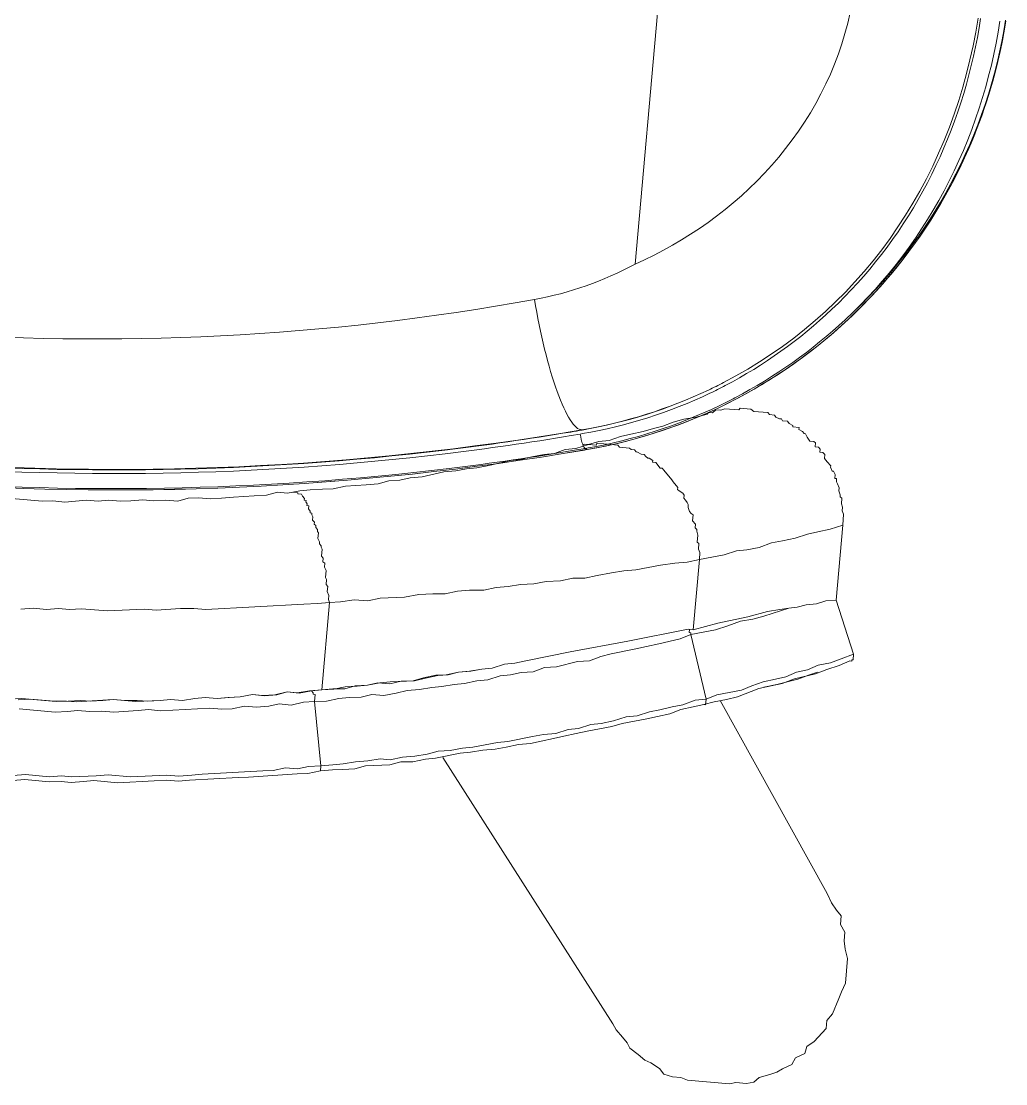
# Model space of a CAD drawing. Header units: metres. Extents: x 2999 to 3109, y 1752 to 1796.
# Drawn here: x 3007.77 to 3007.9596, y 1760.4856 to 1760.6902 of the extents above; entities that cross this region are included whole.
import ezdxf

# ---------------------------------------------------------------- set-up
doc = ezdxf.new("R2010")
doc.units = ezdxf.units.M
doc.layers.add('PAREDES', color=7, linetype='Continuous')

msp = doc.modelspace()

# ---------------------------------------------------------------- linework, layer by layer
at = {"layer": 'PAREDES', "color": 253, "lineweight": 0}
for p, q in [((3007.910133017157, 1760.890695036689), (3007.8882114106, 1760.643407620516)), ((3007.899941088504, 1760.613948938411), (3007.902076792692, 1760.614496265275)), ((3007.902352826138, 1760.614840122076), (3007.902076792692, 1760.614496265275)), ((3007.903083735659, 1760.614775328196), (3007.902352826138, 1760.614840122076)), ((3007.903746821826, 1760.615330424565), (3007.903083735659, 1760.614775328196)), ((3007.904721367854, 1760.615244032726), (3007.903746821826, 1760.615330424565)), ((3007.905484674315, 1760.615544693607), (3007.904721367854, 1760.615244032726)), ((3007.908164675891, 1760.61530711605), (3007.905484674315, 1760.615544693607)), ((3007.908440709338, 1760.615650972851), (3007.908164675891, 1760.61530711605)), ((3007.910511619647, 1760.615467390194), (3007.908440709338, 1760.615650972851)), ((3007.911088313975, 1760.615047940534), (3007.910511619647, 1760.615467390194)), ((3007.913768315552, 1760.614810362977), (3007.911088313975, 1760.615047940534)), ((3007.914101373373, 1760.614412511277), (3007.913768315552, 1760.614810362977)), ((3007.915075919401, 1760.614326119439), (3007.914101373373, 1760.614412511277)), ((3007.915287158968, 1760.613939066718), (3007.915075919401, 1760.614326119439)), ((3007.89176372651, 1760.611727234018), (3007.893523176958, 1760.612185139567)), ((3007.893523176958, 1760.612185139567), (3007.895558660853, 1760.612986901918)), ((3007.895558660853, 1760.612986901918), (3007.897572546788, 1760.613545027761)), ((3007.897572546788, 1760.613545027761), (3007.899941088504, 1760.613948938411)), ((3007.91599647053, 1760.613630636332), (3007.915287158968, 1760.613939066718)), ((3007.91636192529, 1760.613598239393), (3007.91599647053, 1760.613630636332)), ((3007.916573164857, 1760.613211186673), (3007.91636192529, 1760.613598239393)), ((3007.917547710885, 1760.613124794834), (3007.916573164857, 1760.613211186673)), ((3007.917880768706, 1760.612726943134), (3007.917547710885, 1760.613124794834)), ((3007.918579281288, 1760.612296694494), (3007.917880768706, 1760.612726943134)), ((3007.918557683328, 1760.612053057987), (3007.918579281288, 1760.612296694494)), ((3007.919775865862, 1760.611945068189), (3007.918557683328, 1760.612053057987)), ((3007.919743468923, 1760.611579613428), (3007.919775865862, 1760.611945068189)), ((3007.877623990773, 1760.610666882372), (3007.875918529619, 1760.610378063864)), ((3007.878099611321, 1760.610749487509), (3007.877623960375, 1760.610666885067)), ((3007.877986304397, 1760.611438472557), (3007.877929132931, 1760.611485436439)), ((3007.883210110776, 1760.60941610831), (3007.885367412925, 1760.610207071681)), ((3007.885367412925, 1760.610207071681), (3007.88737049988, 1760.610643379271)), ((3007.88737049988, 1760.610643379271), (3007.889749840575, 1760.611169108174)), ((3007.889749840575, 1760.611169108174), (3007.89176372651, 1760.611727234018)), ((3007.920441981505, 1760.611149364789), (3007.919743468923, 1760.611579613428)), ((3007.920775039325, 1760.610751513089), (3007.920441981505, 1760.611149364789)), ((3007.921018675832, 1760.610729915129), (3007.920775039325, 1760.610751513089)), ((3007.921330135694, 1760.610088426922), (3007.921018675832, 1760.610729915129)), ((3007.921874433082, 1760.609303522502), (3007.921330135694, 1760.610088426922)), ((3007.874710489942, 1760.60771407387), (3007.876813797191, 1760.607895945973)), ((3007.876813797191, 1760.607895945973), (3007.879214735846, 1760.608665311384)), ((3007.878656409294, 1760.607903377788), (3007.87693548714, 1760.607610185484)), ((3007.878483826325, 1760.608730105263), (3007.878096773605, 1760.608518865696)), ((3007.880798373141, 1760.608524924646), (3007.878483826325, 1760.608730105263)), ((3007.879146023022, 1760.607988832457), (3007.878656409294, 1760.607903377788)), ((3007.878927248476, 1760.607682312907), (3007.878656409294, 1760.607903377788)), ((3007.879214735846, 1760.608665311384), (3007.881228621781, 1760.609223437227)), ((3007.880830770081, 1760.608890379407), (3007.880798373141, 1760.608524924646)), ((3007.884850772446, 1760.608534013071), (3007.880830770081, 1760.608890379407)), ((3007.881228621781, 1760.609223437227), (3007.883210110776, 1760.60941610831)), ((3007.885183830267, 1760.608136161371), (3007.884850772446, 1760.608534013071)), ((3007.887132922323, 1760.607963377694), (3007.885183830267, 1760.608136161371)), ((3007.887476779124, 1760.607687344247), (3007.887132922323, 1760.607963377694)), ((3007.922605342603, 1760.609238728623), (3007.921874433082, 1760.609303522502)), ((3007.922949199404, 1760.608962695176), (3007.922605342603, 1760.609238728623)), ((3007.922884405525, 1760.608231785655), (3007.922949199404, 1760.608962695176)), ((3007.923493496792, 1760.608177790756), (3007.922884405525, 1760.608231785655)), ((3007.923826554613, 1760.607779939056), (3007.923493496792, 1760.608177790756)), ((3007.866189271148, 1760.605768402923), (3007.868324975336, 1760.606315729787)), ((3007.868324975336, 1760.606315729787), (3007.870693517052, 1760.606719640437)), ((3007.870693517052, 1760.606719640437), (3007.872675006047, 1760.60691231152)), ((3007.872675006047, 1760.60691231152), (3007.874710489942, 1760.60771407387)), ((3007.878927248476, 1760.607682312907), (3007.878456945332, 1760.607601457555)), ((3007.878947231543, 1760.607683957438), (3007.878476880108, 1760.60760307573)), ((3007.878947231543, 1760.607683957438), (3007.878927248476, 1760.607682312907)), ((3007.888085870391, 1760.607633349348), (3007.887476779124, 1760.607687344247)), ((3007.888418928212, 1760.607235497648), (3007.888085870391, 1760.607633349348)), ((3007.888662564719, 1760.607213899688), (3007.888418928212, 1760.607235497648)), ((3007.889361077301, 1760.606783651049), (3007.888662564719, 1760.607213899688)), ((3007.889970168568, 1760.60672965615), (3007.889361077301, 1760.606783651049)), ((3007.890303226389, 1760.606331804449), (3007.889970168568, 1760.60672965615)), ((3007.89064708319, 1760.606055771003), (3007.890303226389, 1760.606331804449)), ((3007.890890719697, 1760.606034173043), (3007.89064708319, 1760.606055771003)), ((3007.891589232278, 1760.605603924404), (3007.890890719697, 1760.606034173043)), ((3007.923772559714, 1760.607170847788), (3007.923826554613, 1760.607779939056)), ((3007.924381650981, 1760.607116852889), (3007.923772559714, 1760.607170847788)), ((3007.924714708802, 1760.606719001189), (3007.924381650981, 1760.607116852889)), ((3007.924649914923, 1760.605988091668), (3007.924714708802, 1760.606719001189)), ((3007.925205011291, 1760.605325005502), (3007.924649914923, 1760.605988091668)), ((3007.853715873343, 1760.603559208064), (3007.855718960298, 1760.603995515654)), ((3007.855718960298, 1760.603995515654), (3007.857700449294, 1760.604188186737)), ((3007.857700449294, 1760.604188186737), (3007.860068991009, 1760.604592097387)), ((3007.860068991009, 1760.604592097387), (3007.864207782153, 1760.60557573184)), ((3007.864207782153, 1760.60557573184), (3007.866189271148, 1760.605768402923)), ((3007.891556835339, 1760.605238469643), (3007.891589232278, 1760.605603924404)), ((3007.892165926606, 1760.605184474744), (3007.891556835339, 1760.605238469643)), ((3007.893054080795, 1760.604123536877), (3007.892165926606, 1760.605184474744)), ((3007.893419535555, 1760.604091139938), (3007.893054080795, 1760.604123536877)), ((3007.893752593377, 1760.603693288238), (3007.893419535555, 1760.604091139938)), ((3007.925871126933, 1760.604529302102), (3007.925205011291, 1760.605325005502)), ((3007.925849528973, 1760.604285665594), (3007.925871126933, 1760.604529302102)), ((3007.926150189855, 1760.603522359134), (3007.925849528973, 1760.604285665594)), ((3007.840776800484, 1760.601636845631), (3007.842880107733, 1760.601818717734)), ((3007.842880107733, 1760.601818717734), (3007.844883194688, 1760.602255025324)), ((3007.844883194688, 1760.602255025324), (3007.847230138444, 1760.602415299468)), ((3007.847230138444, 1760.602415299468), (3007.851368929587, 1760.603398933921)), ((3007.851368929587, 1760.603398933921), (3007.853715873343, 1760.603559208064)), ((3007.895306863208, 1760.601836646971), (3007.893752593377, 1760.603693288238)), ((3007.895518102775, 1760.601449594251), (3007.895306863208, 1760.601836646971)), ((3007.926393826362, 1760.603500761174), (3007.926150189855, 1760.603522359134)), ((3007.926705286223, 1760.602859272967), (3007.926393826362, 1760.603500761174)), ((3007.926640492344, 1760.602128363446), (3007.926705286223, 1760.602859272967)), ((3007.927005947104, 1760.602095966507), (3007.926640492344, 1760.602128363446)), ((3007.926951952205, 1760.601486875239), (3007.927005947104, 1760.602095966507)), ((3007.821294968351, 1760.599312283103), (3007.823663510066, 1760.599716193753)), ((3007.823663510066, 1760.599716193753), (3007.825644999062, 1760.599908864836)), ((3007.825644999062, 1760.599908864836), (3007.827991942818, 1760.600069138979)), ((3007.827991942818, 1760.600069138979), (3007.830084451086, 1760.600129192829)), ((3007.830084451086, 1760.600129192829), (3007.832463791782, 1760.600654921732)), ((3007.832463791782, 1760.600654921732), (3007.836415970793, 1760.600918445645)), ((3007.836415970793, 1760.600918445645), (3007.838762914549, 1760.601078719788)), ((3007.838762914549, 1760.601078719788), (3007.840776800484, 1760.601636845631)), ((3007.896406256964, 1760.600388656384), (3007.895518102775, 1760.601449594251)), ((3007.896373860025, 1760.600023201624), (3007.896406256964, 1760.600388656384)), ((3007.896717716825, 1760.599747168177), (3007.896373860025, 1760.600023201624)), ((3007.897416229407, 1760.599316919537), (3007.896717716825, 1760.599747168177)), ((3007.927163191773, 1760.601099822519), (3007.926951952205, 1760.601486875239)), ((3007.927463852654, 1760.600336516059), (3007.927163191773, 1760.601099822519)), ((3007.927409857754, 1760.599727424791), (3007.927463852654, 1760.600336516059)), ((3007.927710518636, 1760.598964118331), (3007.927409857754, 1760.599727424791)), ((3007.767431021269, 1760.598316778363), (3007.774131025211, 1760.597722834471)), ((3007.774131025211, 1760.597722834471), (3007.776101715227, 1760.597793687301)), ((3007.776101715227, 1760.597793687301), (3007.778416262043, 1760.597588506683)), ((3007.778416262043, 1760.597588506683), (3007.782501058287, 1760.597963049869)), ((3007.782501058287, 1760.597963049869), (3007.784815605103, 1760.597757869252)), ((3007.784815605103, 1760.597757869252), (3007.786797094099, 1760.597950540335)), ((3007.786797094099, 1760.597950540335), (3007.789111640915, 1760.597745359718)), ((3007.789111640915, 1760.597745359718), (3007.791082330931, 1760.597816212547)), ((3007.791082330931, 1760.597816212547), (3007.793429274686, 1760.597976486691)), ((3007.793429274686, 1760.597976486691), (3007.795500184996, 1760.597792904033)), ((3007.795500184996, 1760.597792904033), (3007.797847128752, 1760.597953178176)), ((3007.797847128752, 1760.597953178176), (3007.800161675568, 1760.597747997559)), ((3007.800161675568, 1760.597747997559), (3007.802175561503, 1760.598306123403)), ((3007.802175561503, 1760.598306123403), (3007.804146251518, 1760.598376976232)), ((3007.804146251518, 1760.598376976232), (3007.806460798335, 1760.598171795615)), ((3007.806460798335, 1760.598171795615), (3007.808564105584, 1760.598353667718)), ((3007.808564105584, 1760.598353667718), (3007.81091104934, 1760.598513941861)), ((3007.81091104934, 1760.598513941861), (3007.814863228351, 1760.598777465773)), ((3007.814863228351, 1760.598777465773), (3007.817210172107, 1760.598937739917)), ((3007.817210172107, 1760.598937739917), (3007.819345876295, 1760.59948506678)), ((3007.819345876295, 1760.59948506678), (3007.821294968351, 1760.599312283103)), ((3007.823265658366, 1760.599383135932), (3007.822291112338, 1760.599469527771)), ((3007.823244060407, 1760.599139499425), (3007.823265658366, 1760.599383135932)), ((3007.823974969927, 1760.599074705546), (3007.823244060407, 1760.599139499425)), ((3007.824186209495, 1760.598687652826), (3007.823974969927, 1760.599074705546)), ((3007.824519267316, 1760.598289801126), (3007.824186209495, 1760.598687652826)), ((3007.824486870376, 1760.597924346365), (3007.824519267316, 1760.598289801126)), ((3007.824852325137, 1760.597891949426), (3007.824486870376, 1760.597924346365)), ((3007.824830727177, 1760.597648312919), (3007.824852325137, 1760.597891949426)), ((3007.825041966744, 1760.597261260199), (3007.824830727177, 1760.597648312919)), ((3007.897627468974, 1760.598929866817), (3007.897416229407, 1760.599316919537)), ((3007.897573474075, 1760.59832077555), (3007.897627468974, 1760.598929866817)), ((3007.897906531896, 1760.59792292385), (3007.897573474075, 1760.59832077555)), ((3007.898239589716, 1760.59752507215), (3007.897906531896, 1760.59792292385)), ((3007.927678121696, 1760.59859866357), (3007.927710518636, 1760.598964118331)), ((3007.928021978497, 1760.598322630124), (3007.927678121696, 1760.59859866357)), ((3007.927924787678, 1760.597226265842), (3007.928021978497, 1760.598322630124)), ((3007.825009569805, 1760.596895805438), (3007.825041966744, 1760.597261260199)), ((3007.825375024565, 1760.596863408499), (3007.825009569805, 1760.596895805438)), ((3007.825321029666, 1760.596254317231), (3007.825375024565, 1760.596863408499)), ((3007.825654087487, 1760.595856465531), (3007.825321029666, 1760.596254317231)), ((3007.825621690547, 1760.595491010771), (3007.825654087487, 1760.595856465531)), ((3007.898450829284, 1760.59713801943), (3007.898239589716, 1760.59752507215)), ((3007.898396834385, 1760.596528928162), (3007.898450829284, 1760.59713801943)), ((3007.898697495266, 1760.595765621702), (3007.898396834385, 1760.596528928162)), ((3007.899030553087, 1760.595367770002), (3007.898697495266, 1760.595765621702)), ((3007.928114429286, 1760.596595576615), (3007.927924787678, 1760.597226265842)), ((3007.928049635407, 1760.595864667094), (3007.928114429286, 1760.596595576615)), ((3007.928361095268, 1760.595223178887), (3007.928049635407, 1760.595864667094)), ((3007.825987145308, 1760.595458613831), (3007.825621690547, 1760.595491010771)), ((3007.825954748369, 1760.595093159071), (3007.825987145308, 1760.595458613831)), ((3007.826165987936, 1760.59470610635), (3007.825954748369, 1760.595093159071)), ((3007.826111993037, 1760.594097015083), (3007.826165987936, 1760.59470610635)), ((3007.826445050858, 1760.593699163383), (3007.826111993037, 1760.594097015083)), ((3007.826412653918, 1760.593333708623), (3007.826445050858, 1760.593699163383)), ((3007.899374409888, 1760.595091736555), (3007.899030553087, 1760.595367770002)), ((3007.899277219069, 1760.593995372274), (3007.899374409888, 1760.595091736555)), ((3007.899832315437, 1760.593332286107), (3007.899277219069, 1760.593995372274)), ((3007.928177512611, 1760.593152268578), (3007.928361095268, 1760.595223178887)), ((3007.826756510719, 1760.593057675176), (3007.826412653918, 1760.593333708623)), ((3007.826724113779, 1760.592692220416), (3007.826756510719, 1760.593057675176)), ((3007.8270571716, 1760.592294368716), (3007.826724113779, 1760.592692220416)), ((3007.82702477466, 1760.591928913955), (3007.8270571716, 1760.592294368716)), ((3007.827246813208, 1760.591663679488), (3007.82702477466, 1760.591928913955)), ((3007.827149622389, 1760.590567315207), (3007.827246813208, 1760.591663679488)), ((3007.899767521558, 1760.592601376586), (3007.899832315437, 1760.593332286107)), ((3007.900111378359, 1760.592325343139), (3007.899767521558, 1760.592601376586)), ((3007.900078981419, 1760.591959888379), (3007.900111378359, 1760.592325343139)), ((3007.900257824047, 1760.591207380898), (3007.900078981419, 1760.591959888379)), ((3007.921394146305, 1760.591420866673), (3007.92339723326, 1760.591857174263)), ((3007.92339723326, 1760.591857174263), (3007.925776573956, 1760.592382903167)), ((3007.925776573956, 1760.592382903167), (3007.928177512611, 1760.593152268578)), ((3007.928177512611, 1760.593152268578), (3007.926892434009, 1760.578655896413)), ((3007.82746108225, 1760.589925827), (3007.827149622389, 1760.590567315207)), ((3007.827428685311, 1760.589560372239), (3007.82746108225, 1760.589925827)), ((3007.827761743132, 1760.589162520539), (3007.827428685311, 1760.589560372239)), ((3007.900139035269, 1760.58986738011), (3007.900257824047, 1760.591207380898)), ((3007.90048289207, 1760.589591346663), (3007.900139035269, 1760.58986738011)), ((3007.900385701251, 1760.588494982382), (3007.90048289207, 1760.589591346663)), ((3007.912077224111, 1760.588809080085), (3007.914488961746, 1760.589700263749)), ((3007.914488961746, 1760.589700263749), (3007.916613866955, 1760.590125772359)), ((3007.916613866955, 1760.590125772359), (3007.91899320765, 1760.590651501263)), ((3007.91899320765, 1760.590651501263), (3007.921394146305, 1760.591420866673)), ((3007.827740145172, 1760.588918884032), (3007.827761743132, 1760.589162520539)), ((3007.827951384739, 1760.588531831312), (3007.827740145172, 1760.588918884032)), ((3007.827832595961, 1760.587191830524), (3007.827951384739, 1760.588531831312)), ((3007.900697161112, 1760.587853494175), (3007.900385701251, 1760.588494982382)), ((3007.900578372334, 1760.586513493387), (3007.900697161112, 1760.587853494175)), ((3007.900578372334, 1760.586513493387), (3007.905326254745, 1760.587443132941)), ((3007.905326254745, 1760.587443132941), (3007.9077271934, 1760.588212498351)), ((3007.9077271934, 1760.588212498351), (3007.909708682395, 1760.588405169434)), ((3007.909708682395, 1760.588405169434), (3007.912077224111, 1760.588809080085)), ((3007.828165653782, 1760.586793978824), (3007.827832595961, 1760.587191830524)), ((3007.828100859903, 1760.586063069303), (3007.828165653782, 1760.586793978824)), ((3007.828444716703, 1760.585787035856), (3007.828100859903, 1760.586063069303)), ((3007.828379922825, 1760.585056126335), (3007.828444716703, 1760.585787035856)), ((3007.888370208996, 1760.584526337075), (3007.893118091407, 1760.585455976629)), ((3007.893118091407, 1760.585455976629), (3007.895852087883, 1760.585827490339)), ((3007.895852087883, 1760.585827490339), (3007.898199031639, 1760.585987764483)), ((3007.898199031639, 1760.585987764483), (3007.900578372334, 1760.586513493387)), ((3007.900578372334, 1760.586513493387), (3007.899379685571, 1760.572991667249)), ((3007.828691382686, 1760.584414638128), (3007.828379922825, 1760.585056126335)), ((3007.828572593907, 1760.58307463734), (3007.828691382686, 1760.584414638128)), ((3007.878530587373, 1760.582943091413), (3007.880909928068, 1760.583468820317)), ((3007.880909928068, 1760.583468820317), (3007.883654723524, 1760.583962152281)), ((3007.883654723524, 1760.583962152281), (3007.88602326524, 1760.584366062931)), ((3007.88602326524, 1760.584366062931), (3007.888370208996, 1760.584526337075)), ((3007.828783833475, 1760.58268758462), (3007.828572593907, 1760.58307463734)), ((3007.828697441636, 1760.581713038592), (3007.828783833475, 1760.58268758462)), ((3007.829030499457, 1760.581315186892), (3007.828697441636, 1760.581713038592)), ((3007.828944107618, 1760.580340640864), (3007.829030499457, 1760.581315186892)), ((3007.861428095935, 1760.581144257788), (3007.863775039691, 1760.581304531931)), ((3007.863775039691, 1760.581304531931), (3007.866143581407, 1760.581708442582)), ((3007.866143581407, 1760.581708442582), (3007.86873416167, 1760.581847118765)), ((3007.86873416167, 1760.581847118765), (3007.871102703385, 1760.582251029416)), ((3007.871102703385, 1760.582251029416), (3007.873815101902, 1760.582378906619)), ((3007.873815101902, 1760.582378906619), (3007.876194442597, 1760.582904635523)), ((3007.876194442597, 1760.582904635523), (3007.878530587373, 1760.582943091413)), ((3007.8292447685, 1760.579577334403), (3007.828944107618, 1760.580340640864)), ((3007.82917997462, 1760.578846424882), (3007.8292447685, 1760.579577334403)), ((3007.839144443972, 1760.579068071796), (3007.843827532504, 1760.579266801829)), ((3007.843827532504, 1760.579266801829), (3007.84657232796, 1760.579760133793)), ((3007.84657232796, 1760.579760133793), (3007.849284726476, 1760.579888010997)), ((3007.849284726476, 1760.579888010997), (3007.851620871252, 1760.579926466887)), ((3007.851620871252, 1760.579926466887), (3007.854000211948, 1760.580452195791)), ((3007.854000211948, 1760.580452195791), (3007.856347155703, 1760.580612469934)), ((3007.856347155703, 1760.580612469934), (3007.85904875524, 1760.580618528884)), ((3007.85904875524, 1760.580618528884), (3007.861428095935, 1760.581144257788)), ((3007.805556321869, 1760.576889027669), (3007.824432092209, 1760.577916785328)), ((3007.824432092209, 1760.577916785328), (3007.827022672473, 1760.578055461512)), ((3007.827022672473, 1760.578055461512), (3007.829369616228, 1760.578215735655)), ((3007.829369616228, 1760.578215735655), (3007.827879357009, 1760.561404816674)), ((3007.829369616228, 1760.578215735655), (3007.82917997462, 1760.578846424882)), ((3007.829369616228, 1760.578215735655), (3007.831472923477, 1760.578397607758)), ((3007.831472923477, 1760.578397607758), (3007.8340851017, 1760.578779920449)), ((3007.8340851017, 1760.578779920449), (3007.836765103276, 1760.578542342892)), ((3007.836765103276, 1760.578542342892), (3007.839144443972, 1760.579068071796)), ((3007.917794520887, 1760.577129675125), (3007.919410555122, 1760.577354743148)), ((3007.919410555122, 1760.577354743148), (3007.92117000557, 1760.577812648697)), ((3007.92117000557, 1760.577812648697), (3007.923151494565, 1760.57800531978)), ((3007.923151494565, 1760.57800531978), (3007.924921743993, 1760.578585043583)), ((3007.924921743993, 1760.578585043583), (3007.926892434009, 1760.578655896413)), ((3007.930270556533, 1760.568288835331), (3007.926892434009, 1760.578655896413)), ((3007.76995905386, 1760.576975275488), (3007.772305997616, 1760.577135549632)), ((3007.772305997616, 1760.577135549632), (3007.774864180939, 1760.576908771054)), ((3007.774864180939, 1760.576908771054), (3007.777211124695, 1760.577069045198)), ((3007.777211124695, 1760.577069045198), (3007.779282035005, 1760.57688546254)), ((3007.779282035005, 1760.57688546254), (3007.78162897876, 1760.577045736684)), ((3007.78162897876, 1760.577045736684), (3007.786623527154, 1760.57660297851)), ((3007.786623527154, 1760.57660297851), (3007.793653559441, 1760.576961982686)), ((3007.793653559441, 1760.576961982686), (3007.795968106258, 1760.576756802069)), ((3007.795968106258, 1760.576756802069), (3007.80066199377, 1760.577077350356)), ((3007.80066199377, 1760.577077350356), (3007.803241775052, 1760.577094208286)), ((3007.803241775052, 1760.577094208286), (3007.805556321869, 1760.576889027669)), ((3007.9099147903, 1760.575495464039), (3007.904159964921, 1760.574286761564)), ((3007.913688126683, 1760.576511495432), (3007.9099147903, 1760.575495464039)), ((3007.910856939388, 1760.57504361744), (3007.912992643577, 1760.575590944304)), ((3007.912992643577, 1760.575590944304), (3007.917794520887, 1760.577129675125)), ((3007.916056668398, 1760.576915406082), (3007.913688126683, 1760.576511495432)), ((3007.917794520887, 1760.577129675125), (3007.916056668398, 1760.576915406082)), ((3007.898405139543, 1760.573078059088), (3007.886784469512, 1760.57079327137)), ((3007.89864877605, 1760.573056461128), (3007.898405139543, 1760.573078059088)), ((3007.898405139543, 1760.573078059088), (3007.899379685571, 1760.572991667249)), ((3007.904159964921, 1760.574286761564), (3007.899379685571, 1760.572991667249)), ((3007.903675721382, 1760.572979157715), (3007.906076660037, 1760.573748523126)), ((3007.906076660037, 1760.573748523126), (3007.908488397672, 1760.57463970679)), ((3007.908488397672, 1760.57463970679), (3007.910856939388, 1760.57504361744)), ((3007.892753563933, 1760.570264121357), (3007.896892355076, 1760.57124775581)), ((3007.896892355076, 1760.57124775581), (3007.898927838971, 1760.572049518161)), ((3007.898594781151, 1760.572447369861), (3007.89864877605, 1760.573056461128)), ((3007.898960235911, 1760.572414972921), (3007.898594781151, 1760.572447369861)), ((3007.898927838971, 1760.572049518161), (3007.903675721382, 1760.572979157715)), ((3007.898927838971, 1760.572049518161), (3007.898960235911, 1760.572414972921)), ((3007.901878742332, 1760.55963314473), (3007.898927838971, 1760.572049518161)), ((3007.886784469512, 1760.57079327137), (3007.875672670455, 1760.568708924239)), ((3007.883623253872, 1760.568372445309), (3007.888371136283, 1760.569302084863)), ((3007.888371136283, 1760.569302084863), (3007.890374223238, 1760.569738392453)), ((3007.890374223238, 1760.569738392453), (3007.892753563933, 1760.570264121357)), ((3007.865048144412, 1760.566581381189), (3007.867173049621, 1760.567006889799)), ((3007.865048144412, 1760.566581381189), (3007.867173049621, 1760.567006889799)), ((3007.875672670455, 1760.568708924239), (3007.867173049621, 1760.567006889799)), ((3007.877105122033, 1760.566863081952), (3007.879452065788, 1760.567023356095)), ((3007.879452065788, 1760.567023356095), (3007.881609367937, 1760.567814319466)), ((3007.881609367937, 1760.567814319466), (3007.883623253872, 1760.568372445309)), ((3007.925823335004, 1760.566595889317), (3007.927858818898, 1760.567397651667)), ((3007.927496393613, 1760.566079248838), (3007.929542676487, 1760.567002829442)), ((3007.927496393613, 1760.566079248838), (3007.929542676487, 1760.567002829442)), ((3007.927496393613, 1760.566079248838), (3007.929542676487, 1760.567002829442)), ((3007.927858818898, 1760.567397651667), (3007.930270556533, 1760.568288835331)), ((3007.929542676487, 1760.567002829442), (3007.929908131248, 1760.566970432503)), ((3007.929908131248, 1760.566970432503), (3007.929929729207, 1760.56721406901)), ((3007.929929729207, 1760.56721406901), (3007.930173365714, 1760.56719247105)), ((3007.930173365714, 1760.56719247105), (3007.930270556533, 1760.568288835331)), ((3007.854212378802, 1760.564840890859), (3007.856315686051, 1760.565022762962)), ((3007.854212378802, 1760.564840890859), (3007.856559322558, 1760.565001165003)), ((3007.856315686051, 1760.565022762962), (3007.858684227766, 1760.565426673613)), ((3007.856559322558, 1760.565001165003), (3007.858684227766, 1760.565426673613)), ((3007.858684227766, 1760.565426673613), (3007.860665716762, 1760.565619344696)), ((3007.858684227766, 1760.565426673613), (3007.860665716762, 1760.565619344696)), ((3007.860665716762, 1760.565619344696), (3007.863066655417, 1760.566388710106)), ((3007.860665716762, 1760.565619344696), (3007.863066655417, 1760.566388710106)), ((3007.863066655417, 1760.566388710106), (3007.865048144412, 1760.566581381189)), ((3007.863066655417, 1760.566388710106), (3007.865048144412, 1760.566581381189)), ((3007.866236959483, 1760.564757136862), (3007.868583903239, 1760.564917411005)), ((3007.868583903239, 1760.564917411005), (3007.870741205387, 1760.565708374376)), ((3007.870741205387, 1760.565708374376), (3007.873088149143, 1760.565868648519)), ((3007.873088149143, 1760.565868648519), (3007.877105122033, 1760.566863081952)), ((3007.919283605205, 1760.564842889453), (3007.921408510414, 1760.565268398063)), ((3007.921408510414, 1760.565268398063), (3007.923454793288, 1760.566191978667)), ((3007.922938152809, 1760.564518920057), (3007.925095454957, 1760.565309883428)), ((3007.922938152809, 1760.564518920057), (3007.925095454957, 1760.565309883428)), ((3007.922938152809, 1760.564518920057), (3007.925095454957, 1760.565309883428)), ((3007.923454793288, 1760.566191978667), (3007.925823335004, 1760.566595889317)), ((3007.925095454957, 1760.565309883428), (3007.927496393613, 1760.566079248838)), ((3007.925095454957, 1760.565309883428), (3007.927496393613, 1760.566079248838)), ((3007.925095454957, 1760.565309883428), (3007.927496393613, 1760.566079248838)), ((3007.83904818044, 1760.562747455303), (3007.841029669436, 1760.562940126386)), ((3007.840997272496, 1760.562574671626), (3007.843132976685, 1760.563121998489)), ((3007.841029669436, 1760.562940126386), (3007.845712757968, 1760.563138856419)), ((3007.843132976685, 1760.563121998489), (3007.845469121461, 1760.563160454379)), ((3007.845469121461, 1760.563160454379), (3007.847483007396, 1760.563718580222)), ((3007.845712757968, 1760.563138856419), (3007.847848462156, 1760.563686183283)), ((3007.847483007396, 1760.563718580222), (3007.849862348091, 1760.564244309126)), ((3007.847848462156, 1760.563686183283), (3007.850227802851, 1760.564211912187)), ((3007.849862348091, 1760.564244309126), (3007.851833038107, 1760.564315161956)), ((3007.850227802851, 1760.564211912187), (3007.852198492867, 1760.564282765016)), ((3007.851833038107, 1760.564315161956), (3007.854212378802, 1760.564840890859)), ((3007.852198492867, 1760.564282765016), (3007.854212378802, 1760.564840890859)), ((3007.855368796933, 1760.562651191772), (3007.857748137628, 1760.563176920675)), ((3007.857748137628, 1760.563176920675), (3007.859851444877, 1760.563358792778)), ((3007.859851444877, 1760.563358792778), (3007.862252383532, 1760.564128158189)), ((3007.862252383532, 1760.564128158189), (3007.864233872528, 1760.564320829272)), ((3007.864233872528, 1760.564320829272), (3007.866236959483, 1760.564757136862)), ((3007.910697592532, 1760.562166308985), (3007.91285489468, 1760.562957272355)), ((3007.91285489468, 1760.562957272355), (3007.915234235375, 1760.563483001259)), ((3007.915234235375, 1760.563483001259), (3007.91723732233, 1760.563919308849)), ((3007.915513298297, 1760.562476058292), (3007.919530271187, 1760.563470491725)), ((3007.916509442285, 1760.56263330296), (3007.918921179919, 1760.563524486624)), ((3007.916509442285, 1760.56263330296), (3007.918921179919, 1760.563524486624)), ((3007.91723732233, 1760.563919308849), (3007.919283605205, 1760.564842889453)), ((3007.918921179919, 1760.563524486624), (3007.922938152809, 1760.564518920057)), ((3007.918921179919, 1760.563524486624), (3007.922938152809, 1760.564518920057)), ((3007.918921179919, 1760.563524486624), (3007.922938152809, 1760.564518920057)), ((3007.919530271187, 1760.563470491725), (3007.921565755082, 1760.564272254075)), ((3007.921565755082, 1760.564272254075), (3007.92333600451, 1760.564851977878)), ((3007.818835438786, 1760.560487686654), (3007.821214779482, 1760.561013415558)), ((3007.819200893547, 1760.560455289714), (3007.821214779482, 1760.561013415558)), ((3007.821214779482, 1760.561013415558), (3007.823529326298, 1760.56080823494)), ((3007.821214779482, 1760.561013415558), (3007.823163871537, 1760.56084063188)), ((3007.823163871537, 1760.56084063188), (3007.825532413253, 1760.56124454253)), ((3007.823529326298, 1760.56080823494), (3007.825897868013, 1760.561212145591)), ((3007.825532413253, 1760.56124454253), (3007.827879357009, 1760.561404816674)), ((3007.825897868013, 1760.561212145591), (3007.827879357009, 1760.561404816674)), ((3007.826230925834, 1760.560814293891), (3007.825897868013, 1760.561212145591)), ((3007.826209327874, 1760.560570657384), (3007.826230925834, 1760.560814293891)), ((3007.827879357009, 1760.561404816674), (3007.829982664258, 1760.561586688777)), ((3007.827879357009, 1760.561404816674), (3007.830226300765, 1760.561565090817)), ((3007.829982664258, 1760.561586688777), (3007.832318809034, 1760.561625144667)), ((3007.830226300765, 1760.561565090817), (3007.832351205973, 1760.561990599427)), ((3007.832318809034, 1760.561625144667), (3007.834332694969, 1760.56218327051)), ((3007.832351205973, 1760.561990599427), (3007.834698149729, 1760.56215087357)), ((3007.834332694969, 1760.56218327051), (3007.836679638724, 1760.562343544653)), ((3007.834698149729, 1760.56215087357), (3007.836679638724, 1760.562343544653)), ((3007.836679638724, 1760.562343544653), (3007.83868272568, 1760.562779852243)), ((3007.836679638724, 1760.562343544653), (3007.83904818044, 1760.562747455303)), ((3007.83868272568, 1760.562779852243), (3007.840997272496, 1760.562574671626)), ((3007.842186087566, 1760.560750427298), (3007.844321791755, 1760.561297754162)), ((3007.844321791755, 1760.561297754162), (3007.846668735511, 1760.561458028305)), ((3007.846668735511, 1760.561458028305), (3007.849037277226, 1760.561861938956)), ((3007.849037277226, 1760.561861938956), (3007.851018766222, 1760.562054610039)), ((3007.851018766222, 1760.562054610039), (3007.853387307937, 1760.562458520689)), ((3007.853387307937, 1760.562458520689), (3007.855368796933, 1760.562651191772)), ((3007.903914226226, 1760.56043490708), (3007.908662108637, 1760.561364546635)), ((3007.907934228591, 1760.560078540746), (3007.912005196381, 1760.561682065446)), ((3007.907934228591, 1760.560078540746), (3007.912005196381, 1760.561682065446)), ((3007.908662108637, 1760.561364546635), (3007.910697592532, 1760.562166308985)), ((3007.912005196381, 1760.561682065446), (3007.914384537076, 1760.56220779435)), ((3007.912005196381, 1760.561682065446), (3007.914384537076, 1760.56220779435)), ((3007.913012139348, 1760.561961128368), (3007.915513298297, 1760.562476058292)), ((3007.914384537076, 1760.56220779435), (3007.916509442285, 1760.56263330296)), ((3007.914384537076, 1760.56220779435), (3007.916509442285, 1760.56263330296)), ((3007.767683890221, 1760.559620059118), (3007.770030833976, 1760.559780333261)), ((3007.769389345769, 1760.5594688734), (3007.771736289526, 1760.559629147543)), ((3007.770030833976, 1760.559780333261), (3007.776730837918, 1760.55918638937)), ((3007.771736289526, 1760.559629147543), (3007.776365383158, 1760.559218786309)), ((3007.776365383158, 1760.559218786309), (3007.778701527934, 1760.559257242199)), ((3007.776730837918, 1760.55918638937), (3007.779066982695, 1760.559224845259)), ((3007.778701527934, 1760.559257242199), (3007.78065061999, 1760.559084458521)), ((3007.779066982695, 1760.559224845259), (3007.781413926451, 1760.559385119403)), ((3007.78065061999, 1760.559084458521), (3007.787691451258, 1760.559565280951)), ((3007.781413926451, 1760.559385119403), (3007.783363018506, 1760.559212335725)), ((3007.783363018506, 1760.559212335725), (3007.785709962262, 1760.559372609868)), ((3007.785709962262, 1760.559372609868), (3007.787691451258, 1760.559565280951)), ((3007.787691451258, 1760.559565280951), (3007.792076908383, 1760.559176517677)), ((3007.787691451258, 1760.559565280951), (3007.790005998074, 1760.559360100334)), ((3007.790005998074, 1760.559360100334), (3007.79234214285, 1760.559398556224)), ((3007.792076908383, 1760.559176517677), (3007.796759996915, 1760.55937524771)), ((3007.79234214285, 1760.559398556224), (3007.794413053159, 1760.559214973566)), ((3007.794413053159, 1760.559214973566), (3007.796759996915, 1760.55937524771)), ((3007.796759996915, 1760.55937524771), (3007.79874148591, 1760.559567918793)), ((3007.796759996915, 1760.55937524771), (3007.79874148591, 1760.559567918793)), ((3007.79874148591, 1760.559567918793), (3007.801056032727, 1760.559362738175)), ((3007.79874148591, 1760.559567918793), (3007.801056032727, 1760.559362738175)), ((3007.801056032727, 1760.559362738175), (3007.803424574442, 1760.559766648826)), ((3007.801056032727, 1760.559362738175), (3007.803424574442, 1760.559766648826)), ((3007.803424574442, 1760.559766648826), (3007.805406063438, 1760.559959319909)), ((3007.803424574442, 1760.559766648826), (3007.805406063438, 1760.559959319909)), ((3007.805406063438, 1760.559959319909), (3007.807720610254, 1760.559754139291)), ((3007.805406063438, 1760.559959319909), (3007.807720610254, 1760.559754139291)), ((3007.807720610254, 1760.559754139291), (3007.809823917503, 1760.559936011394)), ((3007.807720610254, 1760.559754139291), (3007.81006755401, 1760.559914413435)), ((3007.809823917503, 1760.559936011394), (3007.812170861259, 1760.560096285538)), ((3007.81006755401, 1760.559914413435), (3007.812170861259, 1760.560096285538)), ((3007.812170861259, 1760.560096285538), (3007.814539402974, 1760.560500196188)), ((3007.812170861259, 1760.560096285538), (3007.814539402974, 1760.560500196188)), ((3007.814539402974, 1760.560500196188), (3007.816853949791, 1760.560295015571)), ((3007.814539402974, 1760.560500196188), (3007.81648849503, 1760.560327412511)), ((3007.81648849503, 1760.560327412511), (3007.818835438786, 1760.560487686654)), ((3007.816853949791, 1760.560295015571), (3007.819200893547, 1760.560455289714)), ((3007.821973345912, 1760.558490658649), (3007.824352686608, 1760.559016387553)), ((3007.824352686608, 1760.559016387553), (3007.826455993857, 1760.559198259656)), ((3007.826574782635, 1760.560538260444), (3007.826209327874, 1760.560570657384)), ((3007.826455993857, 1760.559198259656), (3007.826574782635, 1760.560538260444)), ((3007.826455993857, 1760.559198259656), (3007.828792138633, 1760.559236715546)), ((3007.827690642688, 1760.54681125369), (3007.826455993857, 1760.559198259656)), ((3007.828792138633, 1760.559236715546), (3007.831171479328, 1760.559762444449)), ((3007.831171479328, 1760.559762444449), (3007.833152968324, 1760.559955115532)), ((3007.833152968324, 1760.559955115532), (3007.8354891131, 1760.559993571422)), ((3007.8354891131, 1760.559993571422), (3007.837502999035, 1760.560551697266)), ((3007.837502999035, 1760.560551697266), (3007.839817545851, 1760.560346516648)), ((3007.839817545851, 1760.560346516648), (3007.842186087566, 1760.560750427298)), ((3007.897363697447, 1760.558560088963), (3007.899775435083, 1760.559451272627)), ((3007.899775435083, 1760.559451272627), (3007.901878742332, 1760.55963314473)), ((3007.901416096752, 1760.558569177388), (3007.903429982687, 1760.559127303232)), ((3007.901416096752, 1760.558569177388), (3007.903429982687, 1760.559127303232)), ((3007.901781551513, 1760.558536780449), (3007.901878742332, 1760.55963314473)), ((3007.901878742332, 1760.55963314473), (3007.903914226226, 1760.56043490708)), ((3007.903429982687, 1760.559127303232), (3007.905798524403, 1760.559531213882)), ((3007.903429982687, 1760.559127303232), (3007.905798524403, 1760.559531213882)), ((3007.904558743908, 1760.559395567173), (3007.925203197142, 1760.522206109097)), ((3007.905798524403, 1760.559531213882), (3007.907934228591, 1760.560078540746)), ((3007.905798524403, 1760.559531213882), (3007.907934228591, 1760.560078540746)), ((3007.769603614812, 1760.557731020912), (3007.776547255261, 1760.55711547906)), ((3007.776547255261, 1760.55711547906), (3007.778894199017, 1760.557275753204)), ((3007.778894199017, 1760.557275753204), (3007.780875688012, 1760.557468424286)), ((3007.780875688012, 1760.557468424286), (3007.783190234828, 1760.557263243669)), ((3007.783190234828, 1760.557263243669), (3007.785526379605, 1760.557301699559)), ((3007.785526379605, 1760.557301699559), (3007.787840926421, 1760.557096518942)), ((3007.787840926421, 1760.557096518942), (3007.792534813933, 1760.557417067229)), ((3007.792534813933, 1760.557417067229), (3007.794516302928, 1760.557609738311)), ((3007.794516302928, 1760.557609738311), (3007.796830849744, 1760.557404557694)), ((3007.796830849744, 1760.557404557694), (3007.806329644041, 1760.557913037034)), ((3007.806329644041, 1760.557913037034), (3007.808644190858, 1760.557707856417)), ((3007.808644190858, 1760.557707856417), (3007.810614880873, 1760.557778709246)), ((3007.810614880873, 1760.557778709246), (3007.812994221569, 1760.55830443815)), ((3007.812994221569, 1760.55830443815), (3007.815308768385, 1760.558099257533)), ((3007.815308768385, 1760.558099257533), (3007.817655712141, 1760.558259531676)), ((3007.817655712141, 1760.558259531676), (3007.819658799096, 1760.558695839266)), ((3007.819658799096, 1760.558695839266), (3007.821973345912, 1760.558490658649)), ((3007.888577244187, 1760.556392379469), (3007.890978182842, 1760.55716174488)), ((3007.890978182842, 1760.55716174488), (3007.892981269797, 1760.557598052469)), ((3007.892497026258, 1760.556290448621), (3007.894876366954, 1760.556816177524)), ((3007.892981269797, 1760.557598052469), (3007.895360610492, 1760.558123781373)), ((3007.894876366954, 1760.556816177524), (3007.897033669102, 1760.557607140895)), ((3007.895360610492, 1760.558123781373), (3007.897363697447, 1760.558560088963)), ((3007.897033669102, 1760.557607140895), (3007.899413009797, 1760.558132869799)), ((3007.899413009797, 1760.558132869799), (3007.901416096752, 1760.558569177388)), ((3007.901416096752, 1760.558569177388), (3007.901781551513, 1760.558536780449)), ((3007.877311229937, 1760.553953376558), (3007.879712168592, 1760.554722741968)), ((3007.879712168592, 1760.554722741968), (3007.881693657587, 1760.554915413051)), ((3007.881693657587, 1760.554915413051), (3007.884072998283, 1760.555441141955)), ((3007.883732170957, 1760.554366375633), (3007.885746056892, 1760.554924501477)), ((3007.884072998283, 1760.555441141955), (3007.886473936938, 1760.556210507366)), ((3007.885746056892, 1760.554924501477), (3007.890493939303, 1760.555854141031)), ((3007.886473936938, 1760.556210507366), (3007.888577244187, 1760.556392379469)), ((3007.890493939303, 1760.555854141031), (3007.892497026258, 1760.556290448621)), ((3007.868456953322, 1760.552405557311), (3007.87058185853, 1760.55283106592)), ((3007.87058185853, 1760.55283106592), (3007.872928802286, 1760.552991340064)), ((3007.872928802286, 1760.552991340064), (3007.875329740941, 1760.553760705475)), ((3007.874480042642, 1760.552485498565), (3007.876859383337, 1760.553011227469)), ((3007.875329740941, 1760.553760705475), (3007.877311229937, 1760.553953376558)), ((3007.876859383337, 1760.553011227469), (3007.878984288546, 1760.553436736079)), ((3007.878984288546, 1760.553436736079), (3007.883732170957, 1760.554366375633)), ((3007.856979699504, 1760.550353607119), (3007.861727581916, 1760.551283246674)), ((3007.861727581916, 1760.551283246674), (3007.863709070911, 1760.551475917756)), ((3007.863368243585, 1760.550401151435), (3007.865747584281, 1760.550926880338)), ((3007.863709070911, 1760.551475917756), (3007.868456953322, 1760.552405557311)), ((3007.865747584281, 1760.550926880338), (3007.868094528037, 1760.551087154482)), ((3007.868094528037, 1760.551087154482), (3007.870097614992, 1760.551523462072)), ((3007.870097614992, 1760.551523462072), (3007.872476955687, 1760.552049190975)), ((3007.872476955687, 1760.552049190975), (3007.874480042642, 1760.552485498565)), ((3007.843431535377, 1760.548485239586), (3007.845778479134, 1760.548645513729)), ((3007.845778479134, 1760.548645513729), (3007.848147020849, 1760.54904942438)), ((3007.848147020849, 1760.54904942438), (3007.850282725038, 1760.549596751243)), ((3007.849798481499, 1760.548289147394), (3007.85454636391, 1760.549218786948)), ((3007.850282725038, 1760.549596751243), (3007.852629668793, 1760.549757025386)), ((3007.852629668793, 1760.549757025386), (3007.854998210509, 1760.550160936036)), ((3007.85454636391, 1760.549218786948), (3007.856527852905, 1760.549411458031)), ((3007.854998210509, 1760.550160936036), (3007.856979699504, 1760.550353607119)), ((3007.856527852905, 1760.549411458031), (3007.858896394621, 1760.549815368681)), ((3007.858896394621, 1760.549815368681), (3007.861243338376, 1760.549975642825)), ((3007.861243338376, 1760.549975642825), (3007.863368243585, 1760.550401151435)), ((3007.823218793724, 1760.546225470936), (3007.825343698932, 1760.546650979546)), ((3007.825343698932, 1760.546650979546), (3007.827690642688, 1760.54681125369)), ((3007.827604250849, 1760.545836707662), (3007.827690642688, 1760.54681125369)), ((3007.827690642688, 1760.54681125369), (3007.830037586444, 1760.546971527833)), ((3007.830037586444, 1760.546971527833), (3007.832019075439, 1760.547164198916)), ((3007.832019075439, 1760.547164198916), (3007.834387617155, 1760.547568109566)), ((3007.834268828376, 1760.546228108778), (3007.836282714311, 1760.546786234621)), ((3007.834387617155, 1760.547568109566), (3007.836734560911, 1760.547728383709)), ((3007.836282714311, 1760.546786234621), (3007.840965802844, 1760.546984964654)), ((3007.836734560911, 1760.547728383709), (3007.839103102626, 1760.54813229436)), ((3007.839103102626, 1760.54813229436), (3007.841052194683, 1760.547959510682)), ((3007.840965802844, 1760.546984964654), (3007.843101507032, 1760.547532291518)), ((3007.841052194683, 1760.547959510682), (3007.843431535377, 1760.548485239586)), ((3007.843101507032, 1760.547532291518), (3007.845437651808, 1760.547570747407)), ((3007.845437651808, 1760.547570747407), (3007.847816992503, 1760.548096476311)), ((3007.847816992503, 1760.548096476311), (3007.849798481499, 1760.548289147394)), ((3007.883938031247, 1760.497134713373), (3007.851160080247, 1760.548413995123)), ((3007.768469721928, 1760.544940104295), (3007.770816665683, 1760.545100378439)), ((3007.770816665683, 1760.545100378439), (3007.775445759316, 1760.544690017204)), ((3007.775445759316, 1760.544690017204), (3007.777792703072, 1760.544850291347)), ((3007.777792703072, 1760.544850291347), (3007.779741795128, 1760.54467750767)), ((3007.779741795128, 1760.54467750767), (3007.78442488366, 1760.544876237703)), ((3007.78442488366, 1760.544876237703), (3007.786771827416, 1760.545036511846)), ((3007.786771827416, 1760.545036511846), (3007.791035466288, 1760.544658547552)), ((3007.791035466288, 1760.544658547552), (3007.798065498576, 1760.545017551728)), ((3007.798065498576, 1760.545017551728), (3007.800380045392, 1760.544812371111)), ((3007.800380045392, 1760.544812371111), (3007.802848807401, 1760.544961846274)), ((3007.802396960802, 1760.544019697186), (3007.811773936846, 1760.544538975506)), ((3007.802848807401, 1760.544961846274), (3007.804830296397, 1760.545154517357)), ((3007.804830296397, 1760.545154517357), (3007.816554216196, 1760.54583406982)), ((3007.811773936846, 1760.544538975506), (3007.813744626862, 1760.544609828335)), ((3007.813744626862, 1760.544609828335), (3007.823132401885, 1760.545250924908)), ((3007.816554216196, 1760.54583406982), (3007.818524906212, 1760.54590492265)), ((3007.818524906212, 1760.54590492265), (3007.820904246908, 1760.546430651553)), ((3007.820904246908, 1760.546430651553), (3007.823218793724, 1760.546225470936)), ((3007.823132401885, 1760.545250924908), (3007.825224910154, 1760.545310978758)), ((3007.825224910154, 1760.545310978758), (3007.827604250849, 1760.545836707662)), ((3007.827604250849, 1760.545836707662), (3007.829951194605, 1760.545996981805)), ((3007.829951194605, 1760.545996981805), (3007.83192188462, 1760.546067834634)), ((3007.83192188462, 1760.546067834634), (3007.834268828376, 1760.546228108778)), ((3007.768383330089, 1760.543965558267), (3007.770730273845, 1760.544125832411)), ((3007.770730273845, 1760.544125832411), (3007.775359367477, 1760.543715471176)), ((3007.775359367477, 1760.543715471176), (3007.777695512254, 1760.543753927066)), ((3007.777695512254, 1760.543753927066), (3007.779644604309, 1760.543581143388)), ((3007.779644604309, 1760.543581143388), (3007.781991548065, 1760.543741417532)), ((3007.781991548065, 1760.543741417532), (3007.783973037061, 1760.543934088615)), ((3007.783973037061, 1760.543934088615), (3007.788602130693, 1760.54352372738)), ((3007.788602130693, 1760.54352372738), (3007.795632162981, 1760.543882731557)), ((3007.795632162981, 1760.543882731557), (3007.797979106737, 1760.5440430057)), ((3007.797979106737, 1760.5440430057), (3007.800293653553, 1760.543837825083)), ((3007.800293653553, 1760.543837825083), (3007.802396960802, 1760.544019697186)), ((3007.926026557452, 1760.52041426171), (3007.925203197142, 1760.522206109097)), ((3007.927004132955, 1760.518977070103), (3007.926026557452, 1760.52041426171)), ((3007.927892287144, 1760.517916132236), (3007.927004132955, 1760.518977070103)), ((3007.927741101426, 1760.516210676687), (3007.927892287144, 1760.517916132236)), ((3007.928596858676, 1760.51478428406), (3007.927741101426, 1760.516210676687)), ((3007.928445672958, 1760.513078828511), (3007.928596858676, 1760.51478428406)), ((3007.928670740981, 1760.511462794276), (3007.928445672958, 1760.513078828511)), ((3007.92912864653, 1760.509703343828), (3007.928670740981, 1760.511462794276)), ((3007.928707486315, 1760.504952431942), (3007.92912864653, 1760.509703343828)), ((3007.92794720933, 1760.503300971292), (3007.928707486315, 1760.504952431942)), ((3007.926218445267, 1760.499034302945), (3007.927462965792, 1760.501993367443)), ((3007.927462965792, 1760.501993367443), (3007.92794720933, 1760.503300971292)), ((3007.924984723723, 1760.4961970567), (3007.925125110461, 1760.497780693995)), ((3007.925125110461, 1760.497780693995), (3007.926218445267, 1760.499034302945)), ((3007.883938031247, 1760.497134713373), (3007.884571749949, 1760.495973555212)), ((3007.884571749949, 1760.495973555212), (3007.885792961959, 1760.494514765646)), ((3007.922676235857, 1760.49370063778), (3007.924984723723, 1760.4961970567)), ((3007.885792961959, 1760.494514765646), (3007.886681116148, 1760.493453827779)), ((3007.886681116148, 1760.493453827779), (3007.887203815577, 1760.492425286852)), ((3007.92123904425, 1760.492723062277), (3007.922676235857, 1760.49370063778)), ((3007.887203815577, 1760.492425286852), (3007.888812080307, 1760.491177736852)), ((3007.919084771577, 1760.490581299139), (3007.920876618964, 1760.491404659449)), ((3007.920876618964, 1760.491404659449), (3007.92123904425, 1760.492723062277)), ((3007.888812080307, 1760.491177736852), (3007.890065689257, 1760.490084402046)), ((3007.890065689257, 1760.490084402046), (3007.891251474852, 1760.489610957487)), ((3007.891251474852, 1760.489610957487), (3007.892870538562, 1760.488485225741)), ((3007.916565044144, 1760.48847193294), (3007.918356891531, 1760.48929529325)), ((3007.918356891531, 1760.48929529325), (3007.919084771577, 1760.490581299139)), ((3007.892870538562, 1760.488485225741), (3007.893758692751, 1760.487424287875)), ((3007.893758692751, 1760.487424287875), (3007.895431751361, 1760.486907647396)), ((3007.912117822614, 1760.486778986925), (3007.914131708549, 1760.487337112768)), ((3007.914131708549, 1760.487337112768), (3007.915525704237, 1760.487827415257)), ((3007.915525704237, 1760.487827415257), (3007.916565044144, 1760.48847193294)), ((3007.895431751361, 1760.486907647396), (3007.897015388656, 1760.486767260658)), ((3007.897015388656, 1760.486767260658), (3007.898322992505, 1760.486283017119)), ((3007.898322992505, 1760.486283017119), (3007.906362997235, 1760.485570284449)), ((3007.906362997235, 1760.485570284449), (3007.90761357671, 1760.485827749411)), ((3007.90761357671, 1760.485827749411), (3007.909684487019, 1760.485644166754)), ((3007.909684487019, 1760.485644166754), (3007.911056884747, 1760.485890832736)), ((3007.911056884747, 1760.485890832736), (3007.912117822614, 1760.486778986925))]:
    msp.add_line(p, q, dxfattribs=at)
for points in [[(3007.8882114106, 1760.643407620516), (3007.890042182541, 1760.644249643694), (3007.891852864021, 1760.645136676284), (3007.893642899036, 1760.646069012668), (3007.89541158768, 1760.647047051895), (3007.897158069974, 1760.648071115297), (3007.898881400133, 1760.649141593081), (3007.900580457102, 1760.650258799085), (3007.902253981686, 1760.651423044072), (3007.903900521525, 1760.652634533385), (3007.905518443598, 1760.653893335195), (3007.907105940958, 1760.655199456502), (3007.908661115843, 1760.656552743853), (3007.910181921574, 1760.657952919132), (3007.911666222004, 1760.659399558971), (3007.913111790171, 1760.660892079548), (3007.914516338694, 1760.662429733898), (3007.915877516407, 1760.664011573911), (3007.9171929705, 1760.665636460144), (3007.918460283031, 1760.66730303681), (3007.91967711243, 1760.669009772851), (3007.920841130008, 1760.670754936928), (3007.92195014694, 1760.672536647439), (3007.923002049426, 1760.674352832308), (3007.923994833133, 1760.676201271894), (3007.924926645417, 1760.678079556943), (3007.925795772155, 1760.679985112742), (3007.926600669481, 1760.681915211617), (3007.927340006694, 1760.683866938496), (3007.928012637204, 1760.685837208802), (3007.928617619797, 1760.687822835501), (3007.929154329067, 1760.689820565268), (3007.929622344982, 1760.69182704232)], [(3007.959566691402, 1760.690189145845), (3007.959258477595, 1760.688324374635), (3007.958915166166, 1760.686466651589), (3007.958536930878, 1760.684616727222), (3007.958124024854, 1760.682775383308), (3007.957676698523, 1760.680943371225), (3007.957195202313, 1760.679121442351), (3007.956679815029, 1760.67731032257), (3007.956130845202, 1760.675510727472), (3007.955548599339, 1760.673723349848), (3007.95493339915, 1760.671948881143), (3007.954285594043, 1760.670187979709), (3007.953605517558, 1760.668441297645), (3007.952893532957, 1760.666709476757), (3007.952150016679, 1760.664993134704), (3007.951375359691, 1760.663292880201), (3007.950569935063, 1760.661609292908), (3007.949734162139, 1760.659942956045), (3007.948868411968, 1760.658294426478), (3007.947973146122, 1760.656664245386), (3007.947048732283, 1760.655052931636), (3007.946095647219, 1760.653461025061), (3007.945114269772, 1760.651888997583), (3007.944105072667, 1760.65033734344), (3007.943068465142, 1760.648806531858), (3007.94200490203, 1760.647297028024), (3007.940914817578, 1760.645809237676), (3007.939798667966, 1760.644343641197), (3007.938656884745, 1760.642900613928), (3007.937489920054, 1760.641480590656), (3007.936298219296, 1760.640083930175), (3007.935082218062, 1760.638711053422), (3007.933842389459, 1760.637362286096), (3007.932579166385, 1760.636038018738), (3007.931292992893, 1760.63473859494), (3007.9299842938, 1760.633464314048), (3007.92865349796, 1760.632215521003), (3007.927301078478, 1760.630992541508), (3007.925927444971, 1760.629795676253), (3007.924533053996, 1760.628625237089), (3007.923118345567, 1760.627481522012), (3007.921683761044, 1760.62636484422), (3007.920229755639, 1760.625275500362), (3007.918756781868, 1760.624213756692), (3007.917265281093, 1760.623179926405), (3007.915755719681, 1760.622174259208), (3007.914228568043, 1760.621197050404), (3007.912684246952, 1760.620248553741), (3007.911123255868, 1760.619329046628), (3007.909546045961, 1760.618438780119), (3007.907953069748, 1760.617578020466), (3007.906344823995, 1760.616747014681), (3007.904721743327, 1760.615945999966), (3007.903084339708, 1760.615175221984), (3007.901433061613, 1760.614434901392), (3007.89976839061, 1760.613725286548), (3007.898090822118, 1760.613046609264), (3007.896400818463, 1760.612399073651), (3007.894698888917, 1760.611782894974), (3007.892985498499, 1760.611198307741), (3007.891261137242, 1760.610645482968), (3007.88952633096, 1760.610124649773), (3007.887781587578, 1760.609636008224), (3007.886027415017, 1760.609179758388), (3007.884264365453, 1760.608756081091), (3007.882492960659, 1760.608365159854), (3007.880713737609, 1760.60800717685), (3007.878927248476, 1760.607682312907)], [(3007.878947231543, 1760.607683957438), (3007.880817233761, 1760.60802520751), (3007.882680143377, 1760.608402915986), (3007.884533523336, 1760.608816548305), (3007.886378504719, 1760.609266249294), (3007.888212814965, 1760.609751439175), (3007.890037324079, 1760.610272255281), (3007.891850160062, 1760.610828143596), (3007.893651849109, 1760.611419164705), (3007.895440843788, 1760.612044797094), (3007.897217359581, 1760.612705052299), (3007.898980285403, 1760.613399492671), (3007.900729426744, 1760.614127997589), (3007.90246403422, 1760.614890235207), (3007.904183561427, 1760.615685916958), (3007.905887675714, 1760.616514919148), (3007.907575427798, 1760.617376728514), (3007.909246835572, 1760.618271374104), (3007.910900642109, 1760.619198155472), (3007.912537221239, 1760.620157315207), (3007.914154958753, 1760.621147924121), (3007.915754534774, 1760.622170396791), (3007.917334084206, 1760.623223565859), (3007.918894573847, 1760.624308142172), (3007.920433863083, 1760.625422615155), (3007.921953158444, 1760.626567980774), (3007.923450079582, 1760.627742443335), (3007.924926134904, 1760.62894729373), (3007.926378683741, 1760.630180391702), (3007.927809428635, 1760.6314433173), (3007.929215533435, 1760.632733625911), (3007.930598974855, 1760.6340532256), (3007.931956668927, 1760.635399295446), (3007.933290758797, 1760.636774065764), (3007.934598023117, 1760.638174375491), (3007.935880757613, 1760.639602793736), (3007.937135629909, 1760.641055771), (3007.938364942092, 1760.642536120925), (3007.939565366584, 1760.644040002537), (3007.940739215871, 1760.645570519604), (3007.941883164481, 1760.64712350928), (3007.942999480271, 1760.648702263109), (3007.944084923951, 1760.650302380831), (3007.945141703553, 1760.651927343114), (3007.946166668661, 1760.653572542678), (3007.94716188071, 1760.655241534463), (3007.948124393984, 1760.656929601132), (3007.949056090225, 1760.65864034419), (3007.949954229767, 1760.660368951442), (3007.950820475501, 1760.662118974863), (3007.951652348839, 1760.66388560975), (3007.952451322201, 1760.665672333051), (3007.953215119301, 1760.667474375746), (3007.953945014003, 1760.669295048562), (3007.9546390316, 1760.67112970127), (3007.955298182564, 1760.672981438172), (3007.955920783957, 1760.674845789971), (3007.956507634221, 1760.676725542761), (3007.957057288806, 1760.67861649716), (3007.957570392225, 1760.680521085269), (3007.958045759572, 1760.68243544467), (3007.958483794661, 1760.684361538613), (3007.958883624566, 1760.686295913597), (3007.959245467132, 1760.688239990239), (3007.959568704282, 1760.690190943476)], [(3007.954227534749, 1760.690768004147), (3007.953783547984, 1760.688078909214), (3007.953269306399, 1760.68540306572), (3007.952684948985, 1760.682742559962), (3007.952030633976, 1760.680099522482), (3007.951306522299, 1760.677476114223), (3007.950512763048, 1760.674874535471), (3007.949649597864, 1760.672296993628), (3007.948717238657, 1760.66974570639), (3007.947715991905, 1760.667222921365), (3007.946646194479, 1760.664730883467), (3007.945508274447, 1760.662271829525), (3007.944302691619, 1760.659848008876), (3007.943030026053, 1760.657461644873), (3007.9416909186, 1760.655114955485), (3007.940286129008, 1760.652810117501), (3007.938816525438, 1760.650549321078), (3007.937283061857, 1760.648334687494), (3007.935686860766, 1760.646168338403), (3007.934029211854, 1760.64405238064), (3007.932311518318, 1760.641988819067), (3007.930535216826, 1760.639979517713), (3007.928701836964, 1760.638026179186), (3007.926812925241, 1760.636130351412), (3007.924870127826, 1760.634293496888), (3007.922875121659, 1760.632516906883), (3007.920829622542, 1760.63080179263), (3007.918735429386, 1760.62914926608), (3007.916594391121, 1760.627560312209), (3007.914408366483, 1760.626035853845), (3007.912179283468, 1760.624576731087), (3007.909909157223, 1760.623183730353), (3007.907599996159, 1760.621857562066), (3007.905253866785, 1760.620598900862)], [(3007.954728366803, 1760.690687631061), (3007.954436081682, 1760.688867242054), (3007.954111253429, 1760.687049194137), (3007.953753702566, 1760.685234054682), (3007.953363383923, 1760.683422869344), (3007.952940237804, 1760.681616692721), (3007.952484281184, 1760.679816580276), (3007.951995514488, 1760.678023573621), (3007.951473968542, 1760.67623871167), (3007.950919723135, 1760.674463067297), (3007.95033288576, 1760.672697680279), (3007.949713595657, 1760.670943602901), (3007.94906200726, 1760.669201886097), (3007.948378319258, 1760.667473561563), (3007.947662790458, 1760.665759648005), (3007.946915663797, 1760.664061157876), (3007.946137271383, 1760.662379072747), (3007.945327931473, 1760.660714390737), (3007.944488050149, 1760.659068063881), (3007.943618033493, 1760.657441044215), (3007.942718360888, 1760.65583424664), (3007.941789543459, 1760.654248598564), (3007.94083211667, 1760.6526849563), (3007.939846678124, 1760.651144185975), (3007.938833836585, 1760.649627106769), (3007.937794271418, 1760.648134470331), (3007.93672866199, 1760.64666702831), (3007.935637743076, 1760.64522546617), (3007.934522261952, 1760.643810437628), (3007.93338298821, 1760.642422502514), (3007.932220706639, 1760.641062219312), (3007.931036192599, 1760.639730040112), (3007.929830247803, 1760.638426368712), (3007.928603639527, 1760.637151566008), (3007.927357157356, 1760.63590589901), (3007.926091556441, 1760.634689591824)], [(3007.958435180672, 1760.690161275915), (3007.958090141391, 1760.688044389095), (3007.957701615753, 1760.685930813463), (3007.957269411315, 1760.683821661343), (3007.956793467249, 1760.681718492943), (3007.956273742639, 1760.679622920316), (3007.955710255345, 1760.67753652733), (3007.955103099897, 1760.675460898716), (3007.954452370148, 1760.673397611605), (3007.953758271063, 1760.671348286891), (3007.953021019435, 1760.669314506125), (3007.952240922577, 1760.667297835176), (3007.951418332725, 1760.665299828268), (3007.950553659544, 1760.66332199624), (3007.949647375515, 1760.66136586734), (3007.94870005412, 1760.659432899589), (3007.947712284043, 1760.65752454966), (3007.946684774209, 1760.655642248248), (3007.945618287605, 1760.653787344665), (3007.944513632139, 1760.651961176582), (3007.943371719417, 1760.650165041837), (3007.942193512411, 1760.648400126491), (3007.940980050084, 1760.646667609864), (3007.939732407568, 1760.644968560844), (3007.938451730598, 1760.643303980786), (3007.937139185875, 1760.641674761958), (3007.935795963764, 1760.640081717937), (3007.934423304644, 1760.638525535322), (3007.933022443504, 1760.637006839913), (3007.931594585316, 1760.635526091673), (3007.930140928314, 1760.634083674566), (3007.928662644753, 1760.632679852316)]]:
    msp.add_lwpolyline(points, dxfattribs=at)
for centre, radius, start, end in [((3007.78818856215, 1761.135500409679), 0.5316428760644525, 251.1406693045765, 279.7179575338304), ((3007.861685098419, 1760.704817772505), 0.09843664641517061, 297.6962735078218, 312.8757174299346), ((3007.788091166837, 1761.13436742712), 0.5344617364983012, 251.1221769117223, 279.7363858939711), ((3007.78809074713, 1761.134363022001), 0.5344556330871637, 251.1241962848718, 279.7343638963035), ((3007.788068490894, 1761.134099129431), 0.5310364411338316, 253.402256976419, 276.8734995898537), ((3007.788069329285, 1761.134109502234), 0.5303473049822979, 253.4020290813168, 276.8736288617524), ((3007.788074656254, 1761.134174715157), 0.5340082530507858, 253.3539444076944, 276.9201152172405), ((3007.86255351482, 1760.703018100841), 0.0928237282844831, 295.3744025964745, 297.388100586501), ((3007.862113629296, 1760.704517702065), 0.09436723518557023, 279.6480516972472, 295.2255428896827), ((3007.862045153711, 1760.704047141374), 0.09397099410526061, 279.7668653936682, 295.3856001664721), ((3007.862041310353, 1760.704053379652), 0.09467603727207143, 279.7653660818756, 295.3822218046118), ((3007.861206969931, 1760.704186923285), 0.09515725309394273, 295.8016164442146, 297.7798187818375), ((3007.862127751549, 1760.703972073747), 0.09748060809459452, 280.0543124666522, 295.705018705539), ((3007.861949341652, 1760.704368596811), 0.09791562872341897, 295.6984443686435, 297.6815305833), ((3007.788037769066, 1761.134505430519), 0.5307445149791257, 276.8720814537002, 279.5188223377515), ((3007.788034052661, 1761.134516697284), 0.5314555623766429, 276.8717979768907, 279.5184752921677), ((3007.78801093856, 1761.134671194681), 0.5309124808536293, 279.5187188147916, 279.7571834880979), ((3007.788042035096, 1761.134572024235), 0.534406988900398, 276.9184542801666, 279.5751020007881)]:
    msp.add_arc(centre, radius, start, end, dxfattribs=at)
at = {"layer": 'PAREDES', "color": 253, "lineweight": 0, "extrusion": (0, 0, -1)}
for centre, major_axis, ratio, start_param, end_param in [((3007.861177373166, 1760.70545611538), (0.09948959480273326, 0.00247792924684881), 0.9951914850687276, 0.1778048276901245, 0.8503928780555725), ((3007.788876092184, 1761.140859650398), (-0.0459506421517509, -0.5099918966082989), 0.9547764466877774, 6.024834156036377, 6.521592140197754), ((3007.873876764825, 1760.63613895583), (0.004226250447454888, -0.02463975227766718), 0.1952623748779297, 0.0355919748544693, 1.622336387634277), ((3007.864675423764, 1760.705222603344), (-0.01363648487584383, -0.09476182536246627), 0.9607017605933198, 5.404085159301758, 5.674319744110107)]:
    msp.add_ellipse(centre, major_axis=major_axis, ratio=ratio, start_param=start_param, end_param=end_param, dxfattribs=at)
at = {"layer": 'PAREDES', "color": 253, "lineweight": 0, "extrusion": (0, 0, -0.9999999999999997)}
msp.add_ellipse((3007.85802034916, 1760.706144452028), major_axis=(-0.006216279829528496, -0.07034934753431323), ratio=0.9488600739166262, start_param=5.723180770874023, end_param=6.028014183044434, dxfattribs=at)
at = {"layer": 'PAREDES', "color": 253, "lineweight": 0, "extrusion": (0, 0, -0.9999999999999999)}
msp.add_ellipse((3007.878201860459, 1760.610664459524), major_axis=(0.000474857153013196, -0.002759391600700677), ratio=0.2033807584793356, start_param=0.0356520302593708, end_param=1.60666036605835, dxfattribs=at)

doc.saveas('drawing.dxf')
